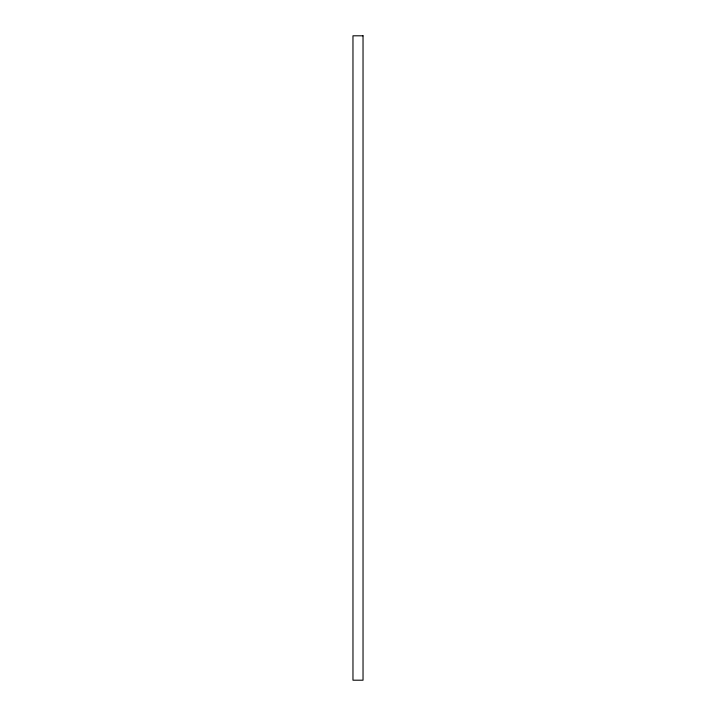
<?xml version="1.0" encoding="UTF-8"?>
<svg xmlns="http://www.w3.org/2000/svg" width="716" height="716" viewBox="0 0 716 716"><rect width="100%" height="100%" fill="white"/><g stroke="black" fill="none" stroke-linecap="round" stroke-linejoin="round"><path stroke-width="1.07" d="M363.03 35.8L352.97 35.8L352.97 680.2L363.03 680.2L363.03 35.8"/></g></svg>
